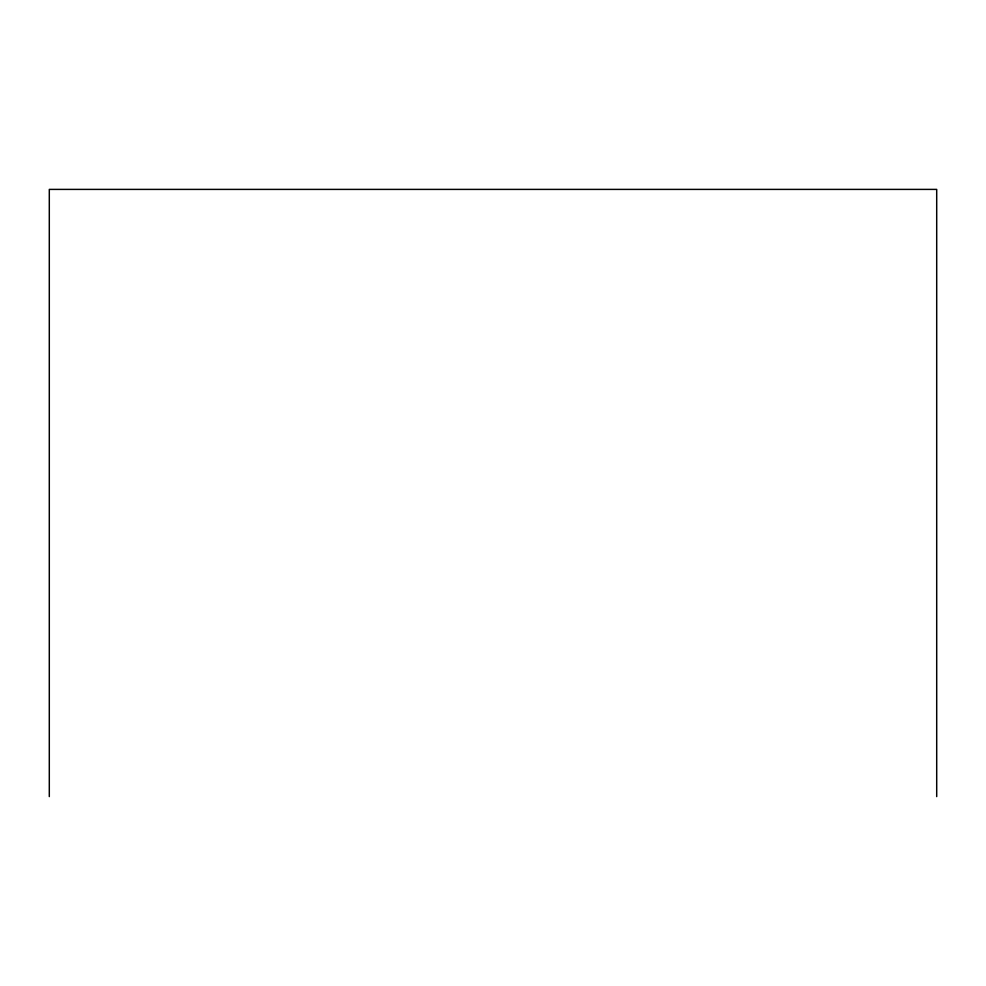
<?xml version="1.0" encoding="UTF-8"?>
<svg xmlns="http://www.w3.org/2000/svg" width="986" height="986" viewBox="0 0 986 986"><rect width="100%" height="100%" fill="white"/><g stroke="black" fill="none" stroke-linecap="round" stroke-linejoin="round"><path stroke-width="1.48" d="M936.7 796.602L936.7 189.398L49.3 189.398L49.3 796.602"/></g></svg>
